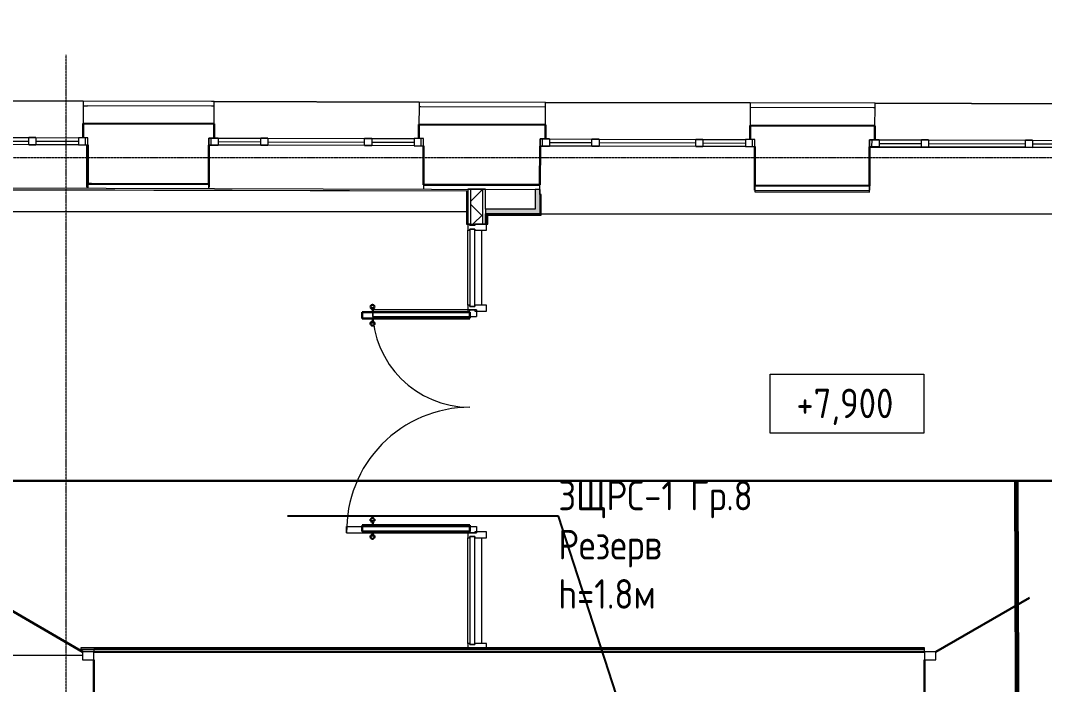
# Model space of a CAD drawing. Header units: millimetres. Extents: x -32 to 417638015, y -35 to 175284279.
# Drawn here: x 1054501 to 1063178, y 60248 to 65874 of the extents above; entities that cross this region are included whole.
import ezdxf
from ezdxf import colors
from ezdxf.entities.mleader import LeaderData, LeaderLine
from ezdxf.math import Vec2, Vec3

# ---------------------------------------------------------------- set-up
doc = ezdxf.new("R2010")
doc.units = ezdxf.units.MM
doc.linetypes.add('ADSK_Линия сетки', pattern=[25, 20, -2.5, 0, -2.5])
doc.linetypes.add('ADSK_Штриховая_ш3 п1_5', pattern=[4.5, 3, -1.5])
for name, color, linetype, lineweight in [('_ Окна', 7, 'Continuous', 9), ('_ЭМ_гофра', 5, 'Continuous', 60), ('Аннотация', 7, 'Continuous', 18), ('Витраж', 7, 'Continuous', 9), ('Двери', 7, 'Continuous', 9), ('Окна', 7, 'Continuous', 9), ('Оси', 253, 'Continuous', 9), ('Отметки', 7, 'Continuous', 9), ('Панели витража', 7, 'Continuous', 9), ('Перекрытие', 7, 'Continuous', 18), ('Стены внутренние', 7, 'Continuous', 18), ('Стены наружные', 7, 'Continuous', 18), ('Стены несущие', 7, 'Continuous', 30), ('Стены отделка', 7, 'Continuous', 30), ('Стены штриховка', 7, 'Continuous', 9), ('ШТРИХОВКА', 252, 'Continuous', 15), ('ЭМ_Лоток 1_2', 162, 'Continuous', 30)]:
    doc.layers.add(name, color=color, linetype=linetype, lineweight=lineweight)
doc.layers.add('_ЭМ_Надписи', color=7, linetype='Continuous')
doc.layers.add('Линии', color=7, linetype='Continuous', lineweight=9, true_color=0x00a600)
doc.styles.add('GOST Common_1', font='GOST_Common.ttf', dxfattribs={"width": 0.9, "height": 250})
doc.styles.add('ЭОМ', font='isocpeur.ttf', dxfattribs={"width": 0.85, "height": 250})
doc.linetypes.add('Cable in the tray', pattern='A,5,[130,ltypeshp.shx,S=1,R=0,X=0,Y=0],1.5,[130,ltypeshp.shx,S=1.5,R=90,X=0,Y=-1],1,[130,ltypeshp.shx,S=1,R=0,X=0.5,Y=0],5', length=12.5)

# ---------------------------------------------------------------- blocks, each defined once
blk = doc.blocks.new('План 3 этажа')
at = {"layer": 'Стены внутренние', "lineweight": 9}
h = blk.add_hatch(dxfattribs=at)
h.set_pattern_fill('FP_3', color=8, style=0, pattern_type=2)
h.set_pattern_definition([(45, (507.34, 158.9), (-106.066, 106.066), []), (135, (507.34, 158.9), (-106.066, -106.066), [])])
h.paths.add_polyline_path([(21986.719, 12537.929), (22086.719, 12537.929), (22086.719, 12832.435), (21986.719, 12832.698), (21986.719, 12627.14)])
at = {"layer": 'Стены внутренние'}
for points in [[(22570.325, 12627.14), (22569.677, 12831.164), (22530.325, 12831.159), (22530.325, 12627.14), (22569.677, 12627.14)], [(22111.719, 12627.14), (22530.325, 12627.14), (22530.325, 12667.14), (22111.719, 12667.14)]]:
    blk.add_hatch(color=8, dxfattribs=at).paths.add_polyline_path(points)
at = {"layer": '_ Окна', "color": 8}
for p, q in [((17421.499, 13244.718), (18241.497, 13242.56)), ((18301.496, 13242.402), (18661.495, 13241.454)), ((18721.416, 13211.296), (18721.574, 13271.296)), ((19786.412, 13208.492), (19786.57, 13268.492)), ((19846.491, 13238.334), (20206.49, 13237.386)), ((20266.49, 13237.229), (21086.487, 13235.07)), ((21146.487, 13234.912), (21506.485, 13233.964)), ((21566.406, 13203.806), (21566.564, 13263.806)), ((22592.403, 13201.105), (22592.561, 13261.105)), ((22652.481, 13230.947), (23012.48, 13229.999)), ((23072.48, 13229.841), (23892.477, 13227.683)), ((23952.477, 13227.525), (24312.476, 13226.577)), ((24372.396, 13196.419), (24372.554, 13256.419)), ((25385.393, 13193.752), (25385.551, 13253.752)), ((25445.472, 13223.594), (25805.47, 13222.647)), ((25865.47, 13222.489), (26685.467, 13220.33)), ((26745.467, 13220.172), (27105.466, 13219.224))]:
    blk.add_line(p, q, dxfattribs=at)
at = {"layer": '_ Окна', "color": 8, "lineweight": 18}
for p, q in [((18241.418, 13212.56), (18241.576, 13272.559)), ((18301.417, 13212.402), (18241.418, 13212.56)), ((18241.576, 13272.559), (18301.575, 13272.402)), ((18301.575, 13272.402), (18301.417, 13212.402)), ((18661.574, 13271.454), (18661.416, 13211.454)), ((18661.416, 13211.454), (18741.416, 13211.243)), ((18741.574, 13271.243), (18661.574, 13271.454)), ((18741.416, 13211.243), (18741.574, 13271.243)), ((19766.412, 13208.545), (19766.57, 13268.545)), ((19846.412, 13208.334), (19766.412, 13208.545)), ((19766.57, 13268.545), (19846.57, 13268.334)), ((19846.57, 13268.334), (19846.412, 13208.334)), ((20206.411, 13207.387), (20206.569, 13267.386)), ((20266.411, 13207.229), (20206.411, 13207.387)), ((20206.569, 13267.386), (20266.569, 13267.228)), ((20266.569, 13267.228), (20266.411, 13207.229)), ((21086.408, 13205.07), (21086.566, 13265.07)), ((21146.408, 13204.912), (21086.408, 13205.07)), ((21086.566, 13265.07), (21146.566, 13264.912)), ((21146.566, 13264.912), (21146.408, 13204.912)), ((21506.564, 13263.964), (21506.406, 13203.964)), ((21506.406, 13203.964), (21586.406, 13203.754)), ((21586.564, 13263.753), (21506.564, 13263.964)), ((21586.406, 13203.754), (21586.564, 13263.753)), ((22572.403, 13201.158), (22572.561, 13261.158)), ((22652.402, 13200.947), (22572.403, 13201.158)), ((22572.561, 13261.158), (22652.56, 13260.947)), ((22652.56, 13260.947), (22652.402, 13200.947)), ((23012.401, 13199.999), (23012.559, 13259.999)), ((23072.401, 13199.842), (23012.401, 13199.999)), ((23012.559, 13259.999), (23072.559, 13259.841)), ((23072.559, 13259.841), (23072.401, 13199.842)), ((23892.398, 13197.683), (23892.556, 13257.683)), ((23952.398, 13197.525), (23892.398, 13197.683)), ((23892.556, 13257.683), (23952.556, 13257.525)), ((23952.556, 13257.525), (23952.398, 13197.525)), ((24312.555, 13256.577), (24312.397, 13196.577)), ((24312.397, 13196.577), (24392.396, 13196.366)), ((24392.554, 13256.366), (24312.555, 13256.577)), ((24392.396, 13196.366), (24392.554, 13256.366)), ((25365.393, 13193.805), (25365.551, 13253.805)), ((25445.393, 13193.594), (25365.393, 13193.805)), ((25365.551, 13253.805), (25445.551, 13253.594)), ((25445.551, 13253.594), (25445.393, 13193.594)), ((25805.391, 13192.647), (25805.549, 13252.646)), ((25865.391, 13192.489), (25805.391, 13192.647)), ((25805.549, 13252.646), (25865.549, 13252.488)), ((25865.549, 13252.488), (25865.391, 13192.489)), ((26685.388, 13190.33), (26685.546, 13250.33)), ((26745.388, 13190.172), (26685.388, 13190.33)), ((26685.546, 13250.33), (26745.546, 13250.172)), ((26745.546, 13250.172), (26745.388, 13190.172))]:
    blk.add_line(p, q, dxfattribs=at)
at = {"layer": 'Аннотация', "color": 8, "lineweight": 20}
for p, q in [((24523.606, 10768.815), (24523.606, 11268.815)), ((24523.606, 11268.815), (25823.606, 11268.815)), ((25823.606, 11268.815), (25823.606, 10768.815)), ((25823.606, 10768.815), (24523.606, 10768.815))]:
    blk.add_line(p, q, dxfattribs=at)
at = {"layer": 'Витраж', "color": 8, "lineweight": 18}
for p, q in [((21978.719, 12537.929), (21961.719, 12537.929)), ((21961.719, 12537.929), (21961.719, 12487.929)), ((21978.719, 12527.929), (21978.719, 12537.929)), ((22018.719, 12527.929), (21978.719, 12527.929)), ((21978.719, 12497.929), (22018.719, 12497.929)), ((21978.719, 12487.929), (21978.719, 12497.929)), ((22118.719, 12537.929), (22018.719, 12537.929)), ((22018.719, 12537.929), (22018.719, 12527.929)), ((22018.719, 12497.929), (22018.719, 12487.929)), ((22118.719, 12487.929), (22118.719, 12537.929)), ((21961.719, 12487.929), (21978.719, 12487.929)), ((22018.719, 12487.929), (22118.719, 12487.929))]:
    blk.add_line(p, q, dxfattribs=at)
at = {"layer": 'Витраж', "color": 8}
for p, q in [((21961.719, 11852.929), (21961.719, 12487.929)), ((22078.719, 11852.929), (22078.719, 12487.929)), ((21961.719, 8987.929), (21961.719, 9882.929)), ((22078.719, 8987.929), (22078.719, 9882.929))]:
    blk.add_line(p, q, dxfattribs=at)
at = {"layer": 'Витраж', "color": 8, "lineweight": 18, "extrusion": (0, 0, -1)}
for p, q in [((21978.719, 11852.929), (21961.719, 11852.929)), ((21961.719, 11852.929), (21961.719, 11802.929)), ((21961.719, 11802.929), (21978.719, 11802.929)), ((21978.719, 11842.929), (21978.719, 11852.929)), ((22018.719, 11842.929), (21978.719, 11842.929)), ((21978.719, 11802.929), (21978.719, 11812.929)), ((21978.719, 11812.929), (22018.719, 11812.929)), ((22118.719, 11852.929), (22018.719, 11852.929)), ((22018.719, 11852.929), (22018.719, 11842.929)), ((22018.719, 11812.929), (22018.719, 11802.929)), ((22018.719, 11802.929), (22118.719, 11802.929)), ((22118.719, 11802.929), (22118.719, 11852.929)), ((21978.719, 9932.929), (21961.719, 9932.929)), ((21961.719, 9932.929), (21961.719, 9882.929)), ((21978.719, 9922.929), (21978.719, 9932.929)), ((22018.719, 9922.929), (21978.719, 9922.929)), ((21978.719, 9882.929), (21978.719, 9892.929)), ((21978.719, 9892.929), (22018.719, 9892.929)), ((22118.719, 9932.929), (22018.719, 9932.929)), ((22018.719, 9932.929), (22018.719, 9922.929)), ((22018.719, 9892.929), (22018.719, 9882.929)), ((22118.719, 9882.929), (22118.719, 9932.929)), ((21961.719, 9882.929), (21978.719, 9882.929)), ((22018.719, 9882.929), (22118.719, 9882.929)), ((21978.719, 8987.929), (21961.719, 8987.929)), ((21961.719, 8987.929), (21961.719, 8937.929)), ((21961.719, 8937.929), (21978.719, 8937.929)), ((21978.719, 8977.929), (21978.719, 8987.929)), ((22018.719, 8977.929), (21978.719, 8977.929)), ((21978.719, 8937.929), (21978.719, 8947.929)), ((21978.719, 8947.929), (22018.719, 8947.929)), ((22118.719, 8987.929), (22018.719, 8987.929)), ((22018.719, 8987.929), (22018.719, 8977.929)), ((22018.719, 8947.929), (22018.719, 8937.929)), ((22018.719, 8937.929), (22118.719, 8937.929)), ((22118.719, 8937.929), (22118.719, 8987.929))]:
    blk.add_line(p, q, dxfattribs=at)
at = {"layer": 'Двери', "color": 8}
for p, q in [((21153.719, 11812.929), (21153.719, 11757.929)), ((22033.719, 11812.929), (21153.719, 11812.929)), ((22033.719, 11812.929), (22033.719, 11757.929)), ((21153.719, 11757.929), (22033.719, 11757.929)), ((20933.911, 9977.929), (20933.911, 9922.929)), ((20933.911, 9977.929), (22033.719, 9977.929)), ((20933.911, 9922.929), (20933.911, 9977.929)), ((20933.911, 9922.929), (22033.719, 9922.929)), ((22033.719, 9977.929), (22033.719, 9922.929)), ((18696.343, 8917.14), (18696.343, 8847.14)), ((18791.343, 8917.14), (18696.343, 8917.14)), ((18791.343, 8847.14), (18791.343, 8917.14)), ((25831.343, 8917.14), (25831.343, 8847.14)), ((25926.343, 8917.14), (25831.343, 8917.14)), ((25926.343, 8847.14), (25926.343, 8917.14)), ((18696.343, 8847.14), (18791.343, 8847.14)), ((25831.343, 8847.14), (25926.343, 8847.14))]:
    blk.add_line(p, q, dxfattribs=at)
at = {"layer": 'Двери', "color": 8, "lineweight": 30}
for p, q in [((18696.343, 8917.14), (17903.929, 9374.64)), ((25926.343, 8917.14), (26718.756, 9374.64))]:
    blk.add_line(p, q, dxfattribs=at)
at = {"layer": 'Двери', "color": 8}
for centre, radius, start, end in [((21978.719, 11812.929), 825, 180, 270), ((21978.719, 9942.929), 1045, 90, 181.0966369)]:
    blk.add_arc(centre, radius, start, end, dxfattribs=at)
at = {"layer": 'Линии', "color": 8, "linetype": 'ADSK_Штриховая_ш3 п1_5', "lineweight": 30}
for p, q in [((21158.065, 11794.015), (21152.917, 11838.72)), ((21066.359, 11741.015), (21065.634, 11794.015)), ((21065.634, 11794.015), (21978.719, 11794.015)), ((21978.719, 11741.015), (21066.359, 11741.015)), ((21158.065, 11741.516), (21152.917, 11696.812)), ((21978.719, 11794.015), (21978.719, 11741.015)), ((21066.359, 9935.104), (21065.634, 9988.104)), ((21065.634, 9988.104), (21978.719, 9988.104)), ((21158.065, 9988.104), (21152.917, 10032.808)), ((21978.719, 9988.104), (21978.719, 9935.104)), ((21978.719, 9935.104), (21066.359, 9935.104)), ((21158.065, 9935.605), (21152.917, 9890.901))]:
    blk.add_line(p, q, dxfattribs=at)
for centre in [(21152.917, 11838.72), (21152.917, 11696.812), (21152.917, 10032.808), (21152.917, 9890.901)]:
    blk.add_circle(centre, 17, dxfattribs=at)
at = {"layer": 'Окна', "color": 8}
for p, q in [((18241.418, 13212.56), (17421.42, 13214.718)), ((17421.578, 13274.718), (18241.576, 13272.559)), ((18241.418, 13212.56), (18301.417, 13212.402)), ((18301.575, 13272.402), (18241.576, 13272.559)), ((18661.416, 13211.454), (18301.417, 13212.402)), ((18301.575, 13272.402), (18661.574, 13271.454)), ((18661.416, 13211.454), (18741.416, 13211.243)), ((18741.574, 13271.243), (18661.574, 13271.454)), ((18741.416, 13211.243), (18741.574, 13271.243)), ((19766.57, 13268.545), (19766.412, 13208.545)), ((19766.412, 13208.545), (19846.412, 13208.334)), ((19846.57, 13268.334), (19766.57, 13268.545)), ((20206.411, 13207.387), (19846.412, 13208.334)), ((19846.57, 13268.334), (20206.569, 13267.386)), ((20206.411, 13207.387), (20266.411, 13207.229)), ((20266.569, 13267.228), (20206.569, 13267.386)), ((21086.408, 13205.07), (20266.411, 13207.229)), ((20266.569, 13267.228), (21086.566, 13265.07)), ((21086.408, 13205.07), (21146.408, 13204.912)), ((21146.566, 13264.912), (21086.566, 13265.07)), ((21506.406, 13203.964), (21146.408, 13204.912)), ((21146.566, 13264.912), (21506.564, 13263.964)), ((21506.406, 13203.964), (21586.406, 13203.754)), ((21586.564, 13263.753), (21506.564, 13263.964)), ((21586.406, 13203.754), (21586.564, 13263.753)), ((22572.561, 13261.158), (22572.403, 13201.158)), ((22572.403, 13201.158), (22652.402, 13200.947)), ((22652.56, 13260.947), (22572.561, 13261.158)), ((23012.401, 13199.999), (22652.402, 13200.947)), ((22652.56, 13260.947), (23012.559, 13259.999)), ((23012.401, 13199.999), (23072.401, 13199.842)), ((23072.559, 13259.841), (23012.559, 13259.999)), ((23892.398, 13197.683), (23072.401, 13199.842)), ((23072.559, 13259.841), (23892.556, 13257.683)), ((23892.398, 13197.683), (23952.398, 13197.525)), ((23952.556, 13257.525), (23892.556, 13257.683)), ((24312.397, 13196.577), (23952.398, 13197.525)), ((23952.556, 13257.525), (24312.555, 13256.577)), ((24312.397, 13196.577), (24392.396, 13196.366)), ((24392.554, 13256.366), (24312.555, 13256.577)), ((24392.396, 13196.366), (24392.554, 13256.366)), ((25365.551, 13253.805), (25365.393, 13193.805)), ((25365.393, 13193.805), (25445.393, 13193.594)), ((25445.551, 13253.594), (25365.551, 13253.805)), ((25805.391, 13192.647), (25445.393, 13193.594)), ((25445.551, 13253.594), (25805.549, 13252.646)), ((25805.391, 13192.647), (25865.391, 13192.489)), ((25865.549, 13252.488), (25805.549, 13252.646)), ((26685.388, 13190.33), (25865.391, 13192.489)), ((25865.549, 13252.488), (26685.546, 13250.33)), ((26685.388, 13190.33), (26745.388, 13190.172)), ((26745.546, 13250.172), (26685.546, 13250.33)), ((27105.387, 13189.224), (26745.388, 13190.172)), ((26745.546, 13250.172), (27105.545, 13249.224))]:
    blk.add_line(p, q, dxfattribs=at)
at = {"layer": 'Оси', "color": 8, "linetype": 'ADSK_Линия сетки'}
for p, q in [((18556.908, -3523.688), (18556.908, 13975.186)), ((-10051.774, 13103.902), (56512.196, 13103.902))]:
    blk.add_line(p, q, dxfattribs=at)
at = {"layer": 'Панели витража', "color": 8, "lineweight": 18}
for p, q in [((21978.719, 12497.929), (21978.719, 11842.929)), ((22018.719, 12497.929), (21978.719, 12497.929)), ((22018.719, 11842.929), (22018.719, 12497.929)), ((21978.719, 11842.929), (22018.719, 11842.929)), ((21978.719, 9892.929), (21978.719, 8977.929)), ((22018.719, 9892.929), (21978.719, 9892.929)), ((22018.719, 8977.929), (22018.719, 9892.929)), ((21978.719, 8977.929), (22018.719, 8977.929))]:
    blk.add_line(p, q, dxfattribs=at)
at = {"layer": 'Перекрытие', "color": 8}
for p, q in [((18731.973, 12852.508), (18731.973, 13211.268)), ((19768.719, 13208.539), (19768.719, 12852.508)), ((21585.616, 12903.583), (21585.616, 13203.756)), ((24390.92, 12827.14), (24390.92, 13196.37)), ((26813.734, 13189.992), (25365.383, 13189.992)), ((25365.274, 13148.734), (25365.274, 12827.14)), ((18740.472, 12852.508), (18731.973, 12852.508)), ((19768.719, 12852.508), (19765.475, 12852.508)), ((16932.332, 12647.14), (21949.719, 12647.14)), ((22582.325, 12627.14), (27173.439, 12627.14)), ((17366.343, 8886.544), (18696.343, 8886.544))]:
    blk.add_line(p, q, dxfattribs=at)
at = {"layer": 'Стены наружные', "color": 8}
for p, q in [((16967.396, 13585.915), (18702.39, 13581.347)), ((18702.39, 13581.347), (16971.251, 13585.905)), ((16971.253, 13586.905), (18702.997, 13582.346)), ((18702.997, 13582.346), (18702.995, 13581.346)), ((19812.389, 13579.425), (19812.386, 13578.425)), ((19812.386, 13578.425), (21547.38, 13573.858)), ((21547.38, 13573.857), (19812.386, 13578.425)), ((19812.389, 13579.425), (21547.383, 13574.857)), ((21547.383, 13574.857), (21547.38, 13573.857)), ((22617.379, 13572.041), (22617.377, 13571.041)), ((22617.379, 13572.041), (24352.373, 13567.473)), ((22618.377, 13571.038), (24353.371, 13566.471)), ((24352.371, 13566.473), (22618.377, 13571.038)), ((24352.373, 13567.473), (24352.371, 13566.473)), ((25411.367, 13563.685), (27146.361, 13559.118)), ((25412.369, 13564.682), (25412.367, 13563.682)), ((27146.361, 13559.118), (25412.367, 13563.682)), ((25412.369, 13564.682), (27147.363, 13560.115))]:
    blk.add_line(p, q, dxfattribs=at)
at = {"layer": 'Стены несущие', "color": 8}
for p, q in [((18701.89, 13391.348), (18701.574, 13271.348)), ((19811.886, 13388.426), (18701.89, 13391.348)), ((19811.57, 13268.426), (19811.886, 13388.426)), ((21546.88, 13383.858), (21546.564, 13263.859)), ((22617.876, 13381.039), (21546.88, 13383.858)), ((22617.56, 13261.039), (22617.876, 13381.039)), ((24352.87, 13376.471), (24352.554, 13256.472)), ((24352.87, 13376.471), (25410.867, 13373.686)), ((25410.551, 13253.686), (25410.867, 13373.686)), ((18741.416, 13211.243), (18740.547, 12881.245)), ((19765.544, 12878.546), (19766.412, 13208.545)), ((21586.406, 13203.754), (21585.537, 12873.755)), ((22571.534, 12871.159), (22572.403, 13201.158)), ((24392.396, 13196.366), (24391.528, 12866.368)), ((25364.524, 12863.806), (25365.393, 13193.805)), ((18740.547, 12881.245), (18771.547, 12881.163)), ((18771.547, 12881.163), (19765.544, 12878.546)), ((19765.544, 12878.546), (18771.547, 12881.163)), ((21585.537, 12873.755), (22571.534, 12871.159)), ((22571.534, 12871.159), (21585.537, 12873.755)), ((24391.528, 12866.368), (25364.524, 12863.806)), ((25364.524, 12863.806), (24391.528, 12866.368)), ((18791.343, 8917.14), (25831.343, 8917.14)), ((18791.343, 8847.14), (18791.343, 8477.14)), ((25831.343, 8477.14), (25831.343, 8847.14))]:
    blk.add_line(p, q, dxfattribs=at)
at = {"layer": 'Стены отделка', "color": 8, "lineweight": 9}
for p, q in [((18702.39, 13581.347), (18701.89, 13391.348)), ((18702.285, 13541.348), (18738.285, 13541.253)), ((19788.386, 13578.488), (18702.39, 13581.347)), ((19812.281, 13538.425), (19788.281, 13538.489)), ((19812.386, 13578.425), (19788.386, 13578.488)), ((19811.886, 13388.426), (19812.281, 13538.425)), ((19812.281, 13538.425), (19812.386, 13578.425)), ((21547.38, 13573.858), (21547.275, 13533.858)), ((22618.377, 13571.038), (21547.38, 13573.858)), ((22618.271, 13531.038), (22618.377, 13571.038)), ((24353.371, 13566.471), (24353.265, 13526.471)), ((25411.367, 13563.685), (24353.371, 13566.471)), ((25411.262, 13523.685), (25411.367, 13563.685)), ((21547.275, 13533.858), (21546.88, 13383.858)), ((21563.275, 13533.816), (21547.275, 13533.858)), ((22618.271, 13531.038), (22613.271, 13531.051)), ((22617.876, 13381.039), (22618.271, 13531.038)), ((22618.271, 13531.038), (22618.271, 13531.038)), ((24353.265, 13526.471), (24352.87, 13376.471)), ((25411.262, 13523.685), (25398.262, 13523.72)), ((25410.867, 13373.686), (25411.262, 13523.685)), ((19811.886, 13388.426), (19811.886, 13388.426)), ((22571.429, 12831.159), (15945.455, 12848.603)), ((18740.547, 12881.245), (18740.442, 12841.245)), ((18771.547, 12881.163), (18740.547, 12881.245)), ((19765.438, 12838.546), (19765.544, 12878.546)), ((21585.537, 12873.755), (21585.432, 12833.755)), ((22571.323, 12791.159), (22571.534, 12871.159)), ((24391.528, 12866.368), (24391.391, 12814.368)), ((25364.387, 12811.806), (25364.524, 12863.806)), ((16932.332, 12834.005), (21949.719, 12820.796)), ((21949.719, 12820.796), (21949.719, 12537.929)), ((21961.719, 12835.927), (21961.719, 12537.929)), ((22111.719, 12835.927), (21961.719, 12835.927)), ((22111.719, 12667.14), (22111.719, 12835.927)), ((22530.325, 12831.968), (22530.325, 12667.14)), ((22570.325, 12831.968), (22530.325, 12831.968)), ((22570.325, 12831.968), (22570.325, 12627.14)), ((22582.325, 12791.13), (22571.323, 12791.159)), ((22582.325, 12617.14), (22582.325, 12791.13)), ((24391.391, 12814.368), (25364.387, 12811.806)), ((22530.325, 12667.14), (22111.719, 12667.14)), ((22111.719, 12537.929), (22111.719, 12627.14)), ((22570.325, 12627.14), (22111.719, 12627.14)), ((22118.719, 12627.14), (22118.719, 12537.929)), ((22130.719, 12537.929), (22130.719, 12615.14)), ((22130.719, 12615.14), (22580.325, 12615.14)), ((21949.719, 12537.929), (22111.719, 12537.929)), ((22118.719, 12537.929), (22130.719, 12537.929)), ((18681.343, 8949.14), (18681.343, 8937.14)), ((25831.343, 8949.14), (18681.343, 8949.14)), ((25831.343, 8917.14), (25831.343, 8949.14)), ((18681.343, 8937.14), (18791.343, 8937.14)), ((18791.343, 8937.14), (18791.343, 8917.14))]:
    blk.add_line(p, q, dxfattribs=at)
at = {"layer": 'Стены штриховка', "color": 8}
for p, q in [((19788.281, 13538.489), (18738.285, 13541.253)), ((19788.281, 13538.489), (19788.281, 13538.489)), ((21563.275, 13533.816), (21563.275, 13533.816)), ((22613.271, 13531.051), (21563.275, 13533.816)), ((25398.262, 13523.72), (24353.265, 13526.471)), ((16930.332, 12836.01), (21951.719, 12822.791)), ((21951.719, 12822.791), (21951.719, 12537.929)), ((21986.719, 12537.929), (21986.719, 12835.927)), ((22086.719, 12537.929), (22086.719, 12835.927)), ((22580.325, 12615.14), (22580.325, 12791.136)), ((24391.396, 12816.368), (25364.393, 12813.806)), ((24391.422, 12826.368), (25364.419, 12823.806)), ((22111.719, 12667.14), (22111.719, 12627.14)), ((22128.719, 12617.14), (22128.719, 12537.929)), ((22128.719, 12617.14), (22582.325, 12617.14)), ((22580.325, 12615.14), (22582.325, 12615.14)), ((22582.325, 12615.14), (22582.325, 12617.14)), ((25831.343, 8947.14), (18681.343, 8947.14)), ((25831.343, 8937.14), (18791.343, 8937.14))]:
    blk.add_line(p, q, dxfattribs=at)
at = {"layer": 'Отметки', "color": 8, "lineweight": 20, "insert": (24744.93, 11145.522), "char_height": 250, "width": 1028.82257, "attachment_point": 1, "line_spacing_factor": 1.022761, "style": 'GOST Common_1'}
blk.add_mtext('+7,900', dxfattribs=at)

msp = doc.modelspace()

# ---------------------------------------------------------------- linework, layer by layer
at = {"layer": '_ЭМ_гофра', "linetype": 'ByBlock'}
msp.add_lwpolyline([(1062949.7, 59411), (1062939.4, 61974.4)], dxfattribs=at)
at = {"layer": 'ЭМ_Лоток 1_2', "linetype": 'Cable in the tray', "ltscale": 50}
msp.add_lwpolyline([(1037602.6, 88265.4), (1037642.3, 61974.4), (1084982.2, 61974.4)], dxfattribs=at)

# ---------------------------------------------------------------- block references
at = {"layer": 'ШТРИХОВКА'}
msp.add_blockref('План 3 этажа', (1036330.9, 51609.3), dxfattribs=at)

# ---------------------------------------------------------------- leaders
at = {"layer": '_ЭМ_Надписи', "color": 7, "ltscale": 5}
ml = msp.add_multileader_mtext('Standard', dxfattribs=at)
ml.set_content('{\\fGOST Common|b0|i0|c204|p34;\\W0.9;\\C256;3ЩРС-1\\fISOCPEUR|b0|i0|c204|p34;\\W0.85; Гр.8 Резерв\\P\\fGOST Common|b0|i0|c0|p34;\\W0.9;h=\\fGOST Common|b0|i0|c204|p34;1\\fGOST Common|b0|i0|c0|p34;.\\fGOST Common|b0|i0|c204|p34;8м}', color=1, style='ЭОМ')
ml.set_leader_properties()
ml.build(insert=Vec2(0, 0))
ml.multileader.update_dxf_attribs({"text_left_attachment_type": 6, "text_right_attachment_type": 6, "dogleg_length": 0, "arrow_head_size": 200})
ctx = ml.context
ctx.base_point, ctx.char_height, ctx.arrow_head_size, ctx.landing_gap_size, ctx.plane_origin = Vec3(1059058.8, 61674.4), 250, 200, 0, Vec3(1033576.3, 75981.3)
ctx.left_attachment, ctx.right_attachment = 6, 6
notes = []
notes.append((ctx, [(0, (1, 1, 0), (1059058.8, 61674.4), (1, 0), 0, [(0, [(1056602.3, 60054.5), (1059583.6, 60063.2)], 0, [])])]))
ctx.mtext.insert, ctx.mtext.width, ctx.mtext.defined_height, ctx.mtext.flow_direction = Vec3(1059058.8, 61974.4), 2273.288, 545.6, 5
for ctx, leaders in notes:
    for number, flags, end, landing, length, lines in leaders:
        leader = LeaderData()
        leader.index, (leader.has_last_leader_line, leader.has_dogleg_vector, leader.attachment_direction) = number, flags
        leader.last_leader_point, leader.dogleg_vector, leader.dogleg_length = Vec3(end), Vec3(landing), length
        for number, points, colour, breaks in lines:
            line = LeaderLine()
            line.index, line.vertices, line.color, line.breaks = number, Vec3.list(points), colors.encode_raw_color(colour), breaks
            leader.lines.append(line)
        ctx.leaders.append(leader)

doc.saveas('drawing.dxf')
